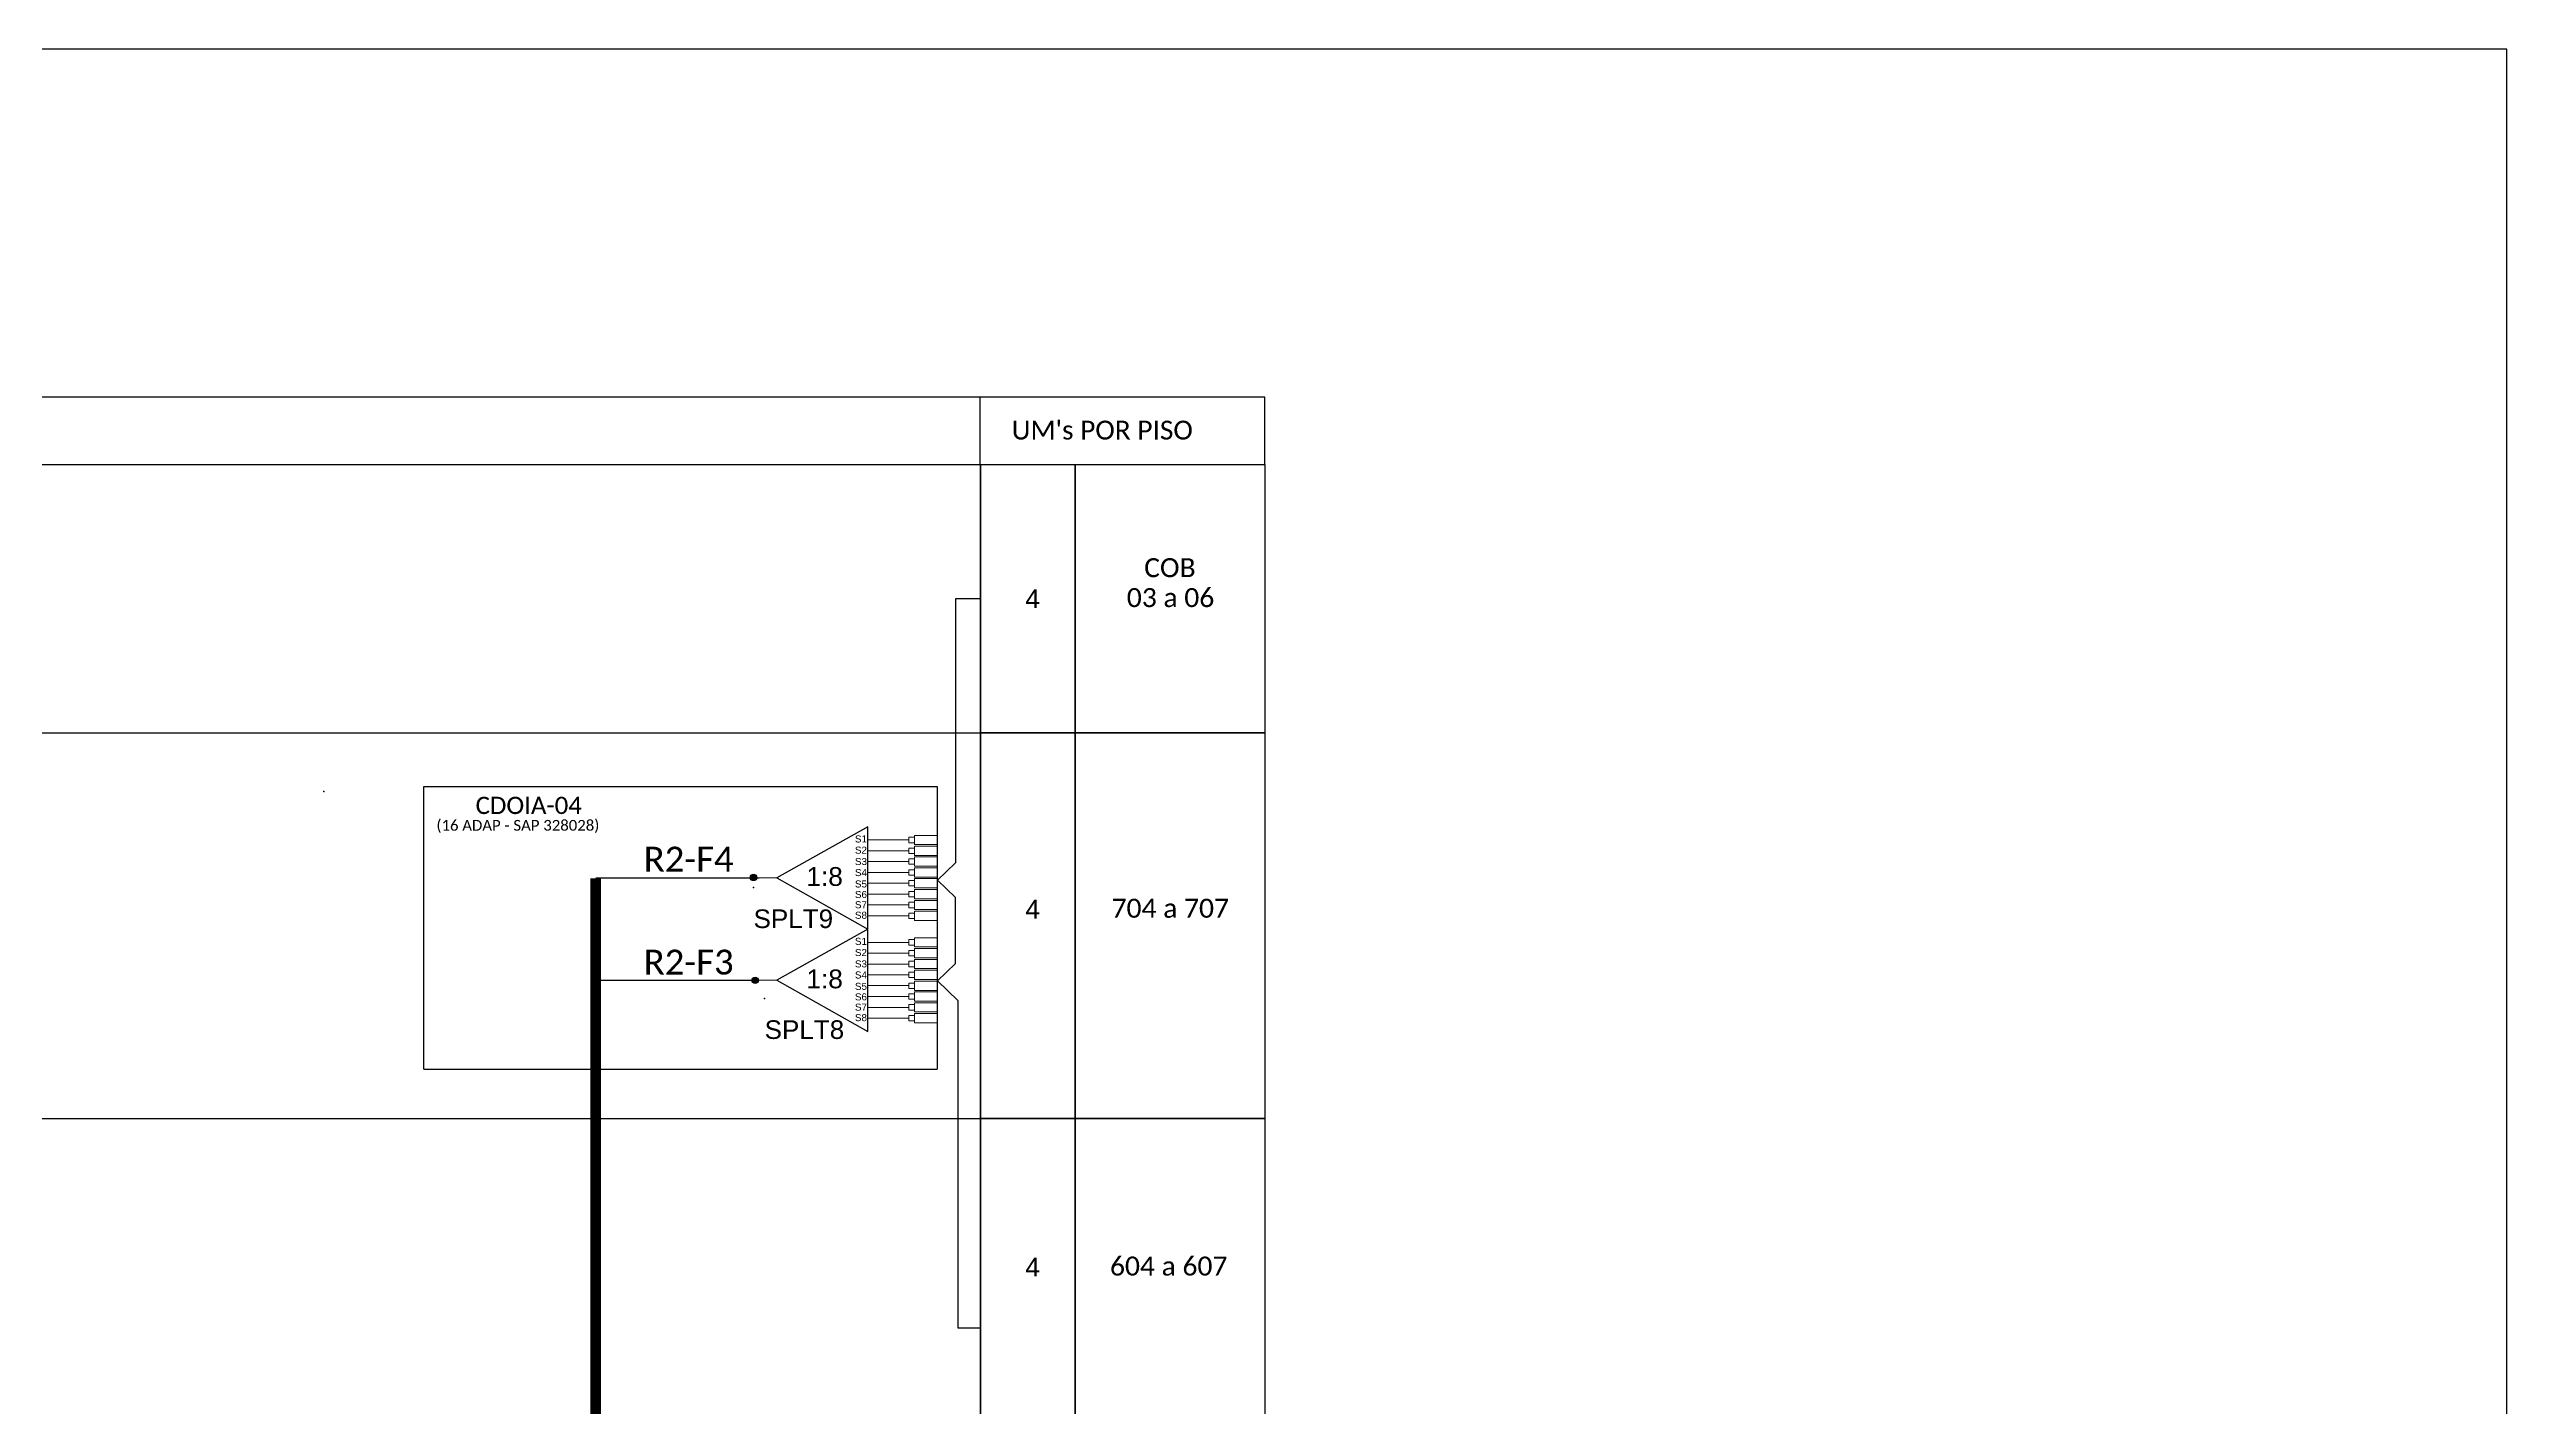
# Model space of a CAD drawing. Header units: metres. Extents: x 0 to 843, y -1 to 595.
# Drawn here: x 670.4 to 841.3, y 500.1 to 594.5 of the extents above; entities that cross this region are included whole.
import ezdxf
from ezdxf.enums import TextEntityAlignment as Align

# ---------------------------------------------------------------- set-up
doc = ezdxf.new("R2010")
doc.units = ezdxf.units.M
doc.styles.add('ARIAL', font='arial.ttf')
doc.styles.add('WMF-Calibri0', font='calibri.ttf')

# ---------------------------------------------------------------- blocks, each defined once
blk = doc.blocks.new('SPLITTER_')
blk.add_point((0, 0))
at = {"style": 'ARIAL', "flags": 4}
blk.add_attdef('SPLT', (0, -3.26), '', height=1.5, dxfattribs=at)
blk = doc.blocks.new('SPLT_1-8_SC-APC')
at = {"color": 1}
blk.add_lwpolyline([(-7.37, -2.1), (-17.04, -7.55), (-7.37, -13), (-7.37, -2.1)], dxfattribs=at)
at = {"color": 3, "lineweight": 0}
for points in [[(-2.99, -3.51), (-7.37, -3.51)], [(-7.37, -4.66), (-2.99, -4.66)], [(-2.41, -3.02), (-2.41, -4)], [(-2.41, -3.02), (0, -3.02)], [(-2.41, -4), (0, -4)], [(-2.41, -4.17), (-2.41, -5.16)], [(-2.41, -4.17), (0, -4.17)], [(-2.41, -5.16), (0, -5.16)], [(-7.37, -5.82), (-2.99, -5.82)], [(-7.37, -6.97), (-2.99, -6.97)], [(-2.41, -5.32), (-2.41, -6.31)], [(-2.41, -5.32), (0, -5.32)], [(-2.41, -6.31), (0, -6.31)], [(-2.41, -6.48), (-2.41, -7.46)], [(-2.41, -6.48), (0, -6.48)], [(-2.41, -7.46), (0, -7.46)], [(-2.41, -7.63), (-2.41, -8.62)], [(-2.41, -7.63), (0, -7.63)], [(-7.37, -8.12), (-2.99, -8.12)], [(-7.37, -9.28), (-2.99, -9.28)], [(-7.37, -10.43), (-2.99, -10.43)], [(-2.41, -8.62), (0, -8.62)], [(-2.41, -8.78), (-2.41, -9.77)], [(-2.41, -8.78), (0, -8.78)], [(-2.41, -9.77), (0, -9.77)], [(-2.41, -9.94), (-2.41, -10.92)], [(-2.41, -9.94), (0, -9.94)], [(-7.37, -11.58), (-2.99, -11.58)], [(-2.41, -10.92), (0, -10.92)], [(-2.41, -11.09), (-2.41, -12.08)], [(-2.41, -11.09), (0, -11.09)], [(-2.41, -12.08), (0, -12.08)]]:
    blk.add_lwpolyline(points, dxfattribs=at)
for points in [[(-2.99, -3.22), (-2.41, -3.22), (-2.41, -3.8), (-2.99, -3.8)], [(-2.99, -4.38), (-2.41, -4.38), (-2.41, -4.95), (-2.99, -4.95)], [(-2.99, -5.53), (-2.41, -5.53), (-2.41, -6.1), (-2.99, -6.1)], [(-2.99, -6.68), (-2.41, -6.68), (-2.41, -7.26), (-2.99, -7.26)], [(-2.99, -7.84), (-2.41, -7.84), (-2.41, -8.41), (-2.99, -8.41)], [(-2.99, -8.99), (-2.41, -8.99), (-2.41, -9.56), (-2.99, -9.56)], [(-2.99, -10.14), (-2.41, -10.14), (-2.41, -10.72), (-2.99, -10.72)], [(-2.99, -11.3), (-2.41, -11.3), (-2.41, -11.87), (-2.99, -11.87)]]:
    blk.add_lwpolyline(points, close=True, dxfattribs=at)
at = {"color": 1, "lineweight": 0}
blk.add_lwpolyline([(-17.04, -7.55), (-19.26, -7.55)], dxfattribs=at)
at = {"color": 1, "style": 'ARIAL'}
for s, height, p in [('S1', 0.75, (-8.74, -3.78)), ('S2', 0.75, (-8.74, -4.97)), ('1:8', 2, (-13.91, -8.4)), ('S3', 0.75, (-8.74, -6.18)), ('S4', 0.75, (-8.74, -7.36)), ('S5', 0.75, (-8.74, -8.57)), ('S6', 0.75, (-8.74, -9.69)), ('S7', 0.75, (-8.74, -10.78)), ('S8', 0.75, (-8.74, -11.9))]:
    blk.add_text(s, height=height, dxfattribs=at).set_placement(p)
blk = doc.blocks.new('A$C415C251F')
at = {"color": 3}
blk.add_point((0, 0), dxfattribs=at)
blk = doc.blocks.new('LEG_CDOIA8_C-SPLT_ESQ')
at = {"color": 3, "extrusion": (0, 0, -1), "xscale": -1, "zscale": -1}
blk.add_blockref('A$C415C251F', (0, 0), dxfattribs=at)
at = {"color": 1, "style": 'WMF-Calibri0', "flags": 4}
blk.add_attdef('CDO', (21.44, -2.61), '', height=2, dxfattribs=at)
blk.add_attdef('MODELO', text='', height=1.5, dxfattribs=at).set_placement((22.54, -4.54), align=Align.CENTER)
at = {"style": 'ARIAL', "flags": 4}
blk.add_attdef('SPLITAGEM', text='', height=1.5, dxfattribs=at).set_placement((18.61, -12.59), align=Align.CENTER)

msp = doc.modelspace()

# ---------------------------------------------------------------- hatches: boundary and pattern name
h = msp.add_hatch(color=3)
h.dxf.hatch_style = 1
edge = h.paths.add_edge_path()
edge.add_arc((719.41, 536.95), 0.221, 0, 360)
h = msp.add_hatch(color=3)
h.dxf.hatch_style = 1
edge = h.paths.add_edge_path()
edge.add_arc((719.52, 529.8), 0.221, 0, 360)

# ---------------------------------------------------------------- linework, layer by layer
for p, q in [((754.96, 570.34), (735.18, 570.34)), ((754.96, 565.66), (754.96, 570.34)), ((602.12, 565.66), (735.18, 565.66)), ((735.18, 565.66), (735.19, 565.66)), ((735.19, 565.66), (735.19, 547.01)), ((519.34, 547.01), (735.18, 547.01)), ((735.19, 547.01), (735.19, 520.19)), ((519.5, 520.19), (735.19, 520.19)), ((735.19, 520.19), (735.19, 491.07))]:
    msp.add_line(p, q)
at = {"color": 7}
msp.add_lwpolyline([(0.35, 0.54), (841.35, 0.54), (841.35, 594.54), (0.35, 594.54)], close=True, dxfattribs=at)
for points in [[(735.18, 570.34), (519.34, 570.34)], [(735.18, 565.66), (735.18, 570.34)]]:
    msp.add_lwpolyline(points)
for points in [[(735.19, 565.66), (741.78, 565.66), (741.78, 547.01), (735.19, 547.01)], [(741.78, 565.66), (754.96, 565.66), (754.96, 547.01), (741.78, 547.01)], [(735.19, 547.01), (741.78, 547.01), (741.78, 520.19), (735.19, 520.19)], [(741.78, 547.01), (754.96, 547.01), (754.96, 520.19), (741.78, 520.19)], [(735.19, 520.19), (741.78, 520.19), (741.78, 491.07), (735.19, 491.07)], [(741.78, 520.19), (754.96, 520.19), (754.96, 491.07), (741.78, 491.07)]]:
    msp.add_lwpolyline(points, close=True)
at = {"color": 3}
for points in [[(735.19, 556.33), (733.46, 556.33), (733.46, 537.96), (732.21, 536.76), (733.46, 535.55)], [(733.46, 530.96), (733.46, 535.55)], [(733.46, 533.58), (733.46, 535.55)], [(733.46, 530.96), (732.21, 529.75), (733.62, 528.39)]]:
    msp.add_lwpolyline(points, dxfattribs=at)
at = {"color": 1}
for points in [[(696.47, 523.63), (696.47, 543.28), (732.17, 543.28)], [(732.17, 543.28), (732.17, 523.63)], [(696.47, 523.63), (732.17, 523.63)]]:
    msp.add_lwpolyline(points, dxfattribs=at)
at = {"color": 6, "const_width": 0.726}
msp.add_lwpolyline([(708.43, 414.87), (708.43, 536.89)], dxfattribs=at)
at = {"color": 6}
for points in [[(719.81, 536.89), (708.43, 536.89)], [(719.81, 529.78), (708.43, 529.78)]]:
    msp.add_lwpolyline(points, dxfattribs=at)
at = {"color": 3, "linetype": 'Continuous'}
msp.add_lwpolyline([(733.62, 528.39), (733.62, 505.63), (735.19, 505.63)], dxfattribs=at)
at = {"color": 3}
for centre in [(719.41, 536.95), (719.52, 529.8)]:
    msp.add_circle(centre, 0.221, dxfattribs=at)

# ---------------------------------------------------------------- block references
ref = msp.add_blockref('LEG_CDOIA8_C-SPLT_ESQ', (689.53, 542.92), dxfattribs=dict(at, xscale=0.5985630493970313, yscale=0.5985630493970313, zscale=0.5985630493970313))
ref.add_attrib('CDO', 'CDOIA-04', (700.08, 541.36), dxfattribs={"color": 1, "height": 1.197, "style": 'WMF-Calibri0'})
ref.add_attrib('MODELO', '(16 ADAP - SAP 328028)', dxfattribs={"color": 1, "height": 0.7482, "style": 'WMF-Calibri0'}).set_placement((703.02, 540.2), align=Align.CENTER)
at = {"color": 3, "xscale": 0.6531839999997574, "yscale": 0.6531839999997574, "zscale": 0.6531839999997574}
for p in [(732.17, 541.85), (732.17, 534.73)]:
    msp.add_blockref('SPLT_1-8_SC-APC', p, dxfattribs=at)
ref = msp.add_blockref('SPLITTER_', (719.41, 536.25), dxfattribs=dict(xscale=0.8640000000001964, yscale=0.8640000000001964, zscale=0.8640000000001964))
ref.add_attrib('SPLT', 'SPLT9', (719.41, 533.43), dxfattribs={"height": 1.296, "style": 'ARIAL'})
ref = msp.add_blockref('SPLITTER_', (720.18, 528.53), dxfattribs=dict(xscale=0.8640000000001964, yscale=0.8640000000001964, zscale=0.8640000000001964))
ref.add_attrib('SPLT', 'SPLT8', (720.18, 525.72), dxfattribs={"height": 1.296, "style": 'ARIAL'})

# ---------------------------------------------------------------- texts
at = {"color": 0, "style": 'WMF-Calibri0'}
msp.add_text("UM's POR PISO", height=1.3098, dxfattribs=at).set_placement((737.36, 567.4))
at = {"style": 'WMF-Calibri0'}
for s, p in [('COB', (746.58, 557.83)), ('03 a 06', (745.37, 555.75)), ('704 a 707', (744.31, 534.15)), ('604 a 607', (744.2, 509.27))]:
    msp.add_text(s, height=1.319, dxfattribs=at).set_placement(p)
at = {"color": 6, "style": 'WMF-Calibri0'}
for s, p in [('R2-F4', (711.77, 537.36)), ('R2-F3', (711.77, 530.2))]:
    msp.add_text(s, height=1.728, dxfattribs=at).set_placement(p)
at = {"style": 'ARIAL', "flags": 12}
for p in [(738.82, 556.33), (738.82, 534.74), (738.82, 509.86)]:
    msp.add_attdef('4', text='XX', height=1.31, dxfattribs=at).set_placement(p, align=Align.MIDDLE_CENTER)

doc.saveas('drawing.dxf')
